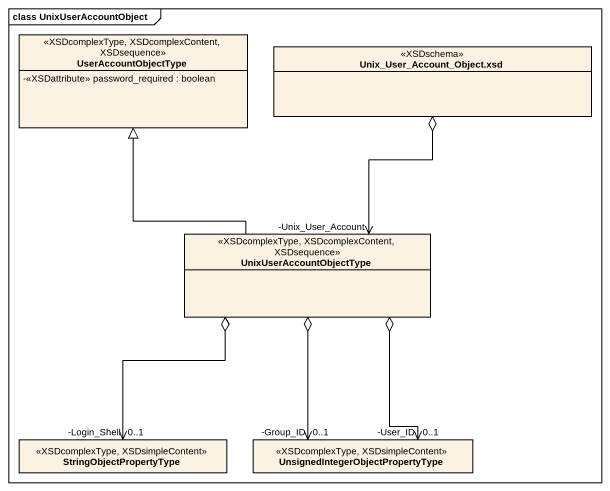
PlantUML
@startuml
mainframe class UnixUserAccountObject
hide circle
hide empty members
skinparam classAttributeIconSize 0
class UserAccountObjectType <<XSDcomplexType, XSDcomplexContent, XSDsequence>> {
  -<<XSDattribute>> password_required : boolean
}
class "Unix_User_Account_Object.xsd" as Unix_User_Account_Object_xsd <<XSDschema>>
class UnixUserAccountObjectType <<XSDcomplexType, XSDcomplexContent, XSDsequence>>
class StringObjectPropertyType <<XSDcomplexType, XSDsimpleContent>>
class "UnsignedIntegerObjectPropertyType" as UnsignedIntegerObjectPropert <<XSDcomplexType, XSDsimpleContent>>
UnixUserAccountObjectType -up-|> UserAccountObjectType
UnixUserAccountObjectType "-Unix_User_Account" <-up-o Unix_User_Account_Object_xsd
StringObjectPropertyType "-Login_Shell\n0..1" <-up-o UnixUserAccountObjectType
UnsignedIntegerObjectPropert "-User_ID\n0..1" <-up-o UnixUserAccountObjectType
UnsignedIntegerObjectPropert "-Group_ID\n0..1" <-up-o UnixUserAccountObjectType
@enduml
